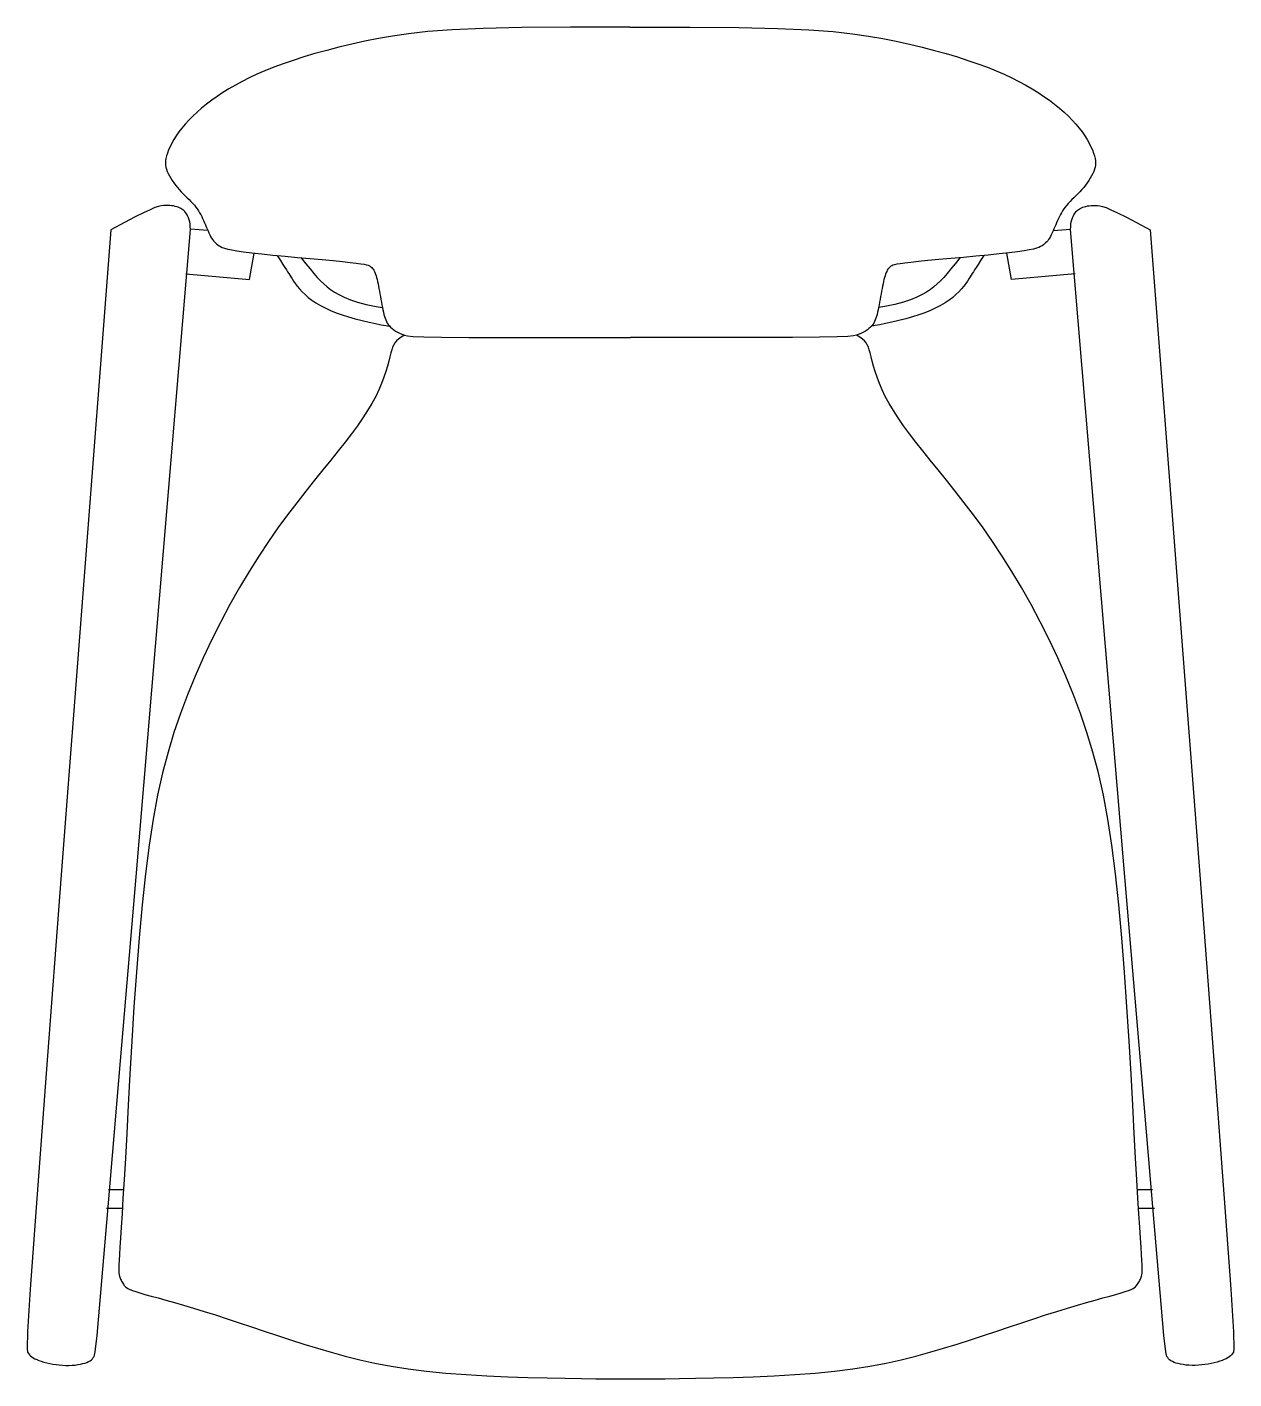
# Model space of a CAD drawing. Header units: millimetres. Extents: x 421 to 3085, y -1408 to 277.
# Drawn here: x 2234.8 to 2289.3, y -1373.6 to -1312.6 of the extents above; entities that cross this region are included whole.
import ezdxf

# ---------------------------------------------------------------- set-up
doc = ezdxf.new("R2010")
doc.units = ezdxf.units.MM

msp = doc.modelspace()

# ---------------------------------------------------------------- linework, layer by layer
at = {"color": 18, "linetype": 'Continuous', "true_color": 0x000000}
for p, q in [((2238.5, -1365.059), (2239.213, -1365.059)), ((2284.898, -1365.059), (2285.611, -1365.059)), ((2238.413, -1365.905), (2239.148, -1365.905)), ((2284.964, -1365.905), (2285.698, -1365.905))]:
    msp.add_line(p, q, dxfattribs=at)
for points in [[(2262.031, -1312.608), (2259.343, -1312.609), (2257.156, -1312.632), (2255.402, -1312.676), (2254.011, -1312.737), (2252.913, -1312.815), (2252.038, -1312.908), (2251.318, -1313.012), (2250.681, -1313.127), (2250.072, -1313.25), (2249.479, -1313.38), (2248.904, -1313.517), (2248.351, -1313.66), (2247.82, -1313.807), (2247.313, -1313.958), (2246.833, -1314.111), (2246.382, -1314.267), (2245.96, -1314.424), (2245.567, -1314.581), (2245.2, -1314.741), (2244.856, -1314.902), (2244.533, -1315.064), (2244.23, -1315.229), (2243.943, -1315.396), (2243.671, -1315.566), (2243.411, -1315.738), (2243.163, -1315.912), (2242.929, -1316.089), (2242.708, -1316.267), (2242.5, -1316.446), (2242.306, -1316.625), (2242.127, -1316.805), (2241.963, -1316.986), (2241.814, -1317.165), (2241.68, -1317.343), (2241.561, -1317.517), (2241.455, -1317.687), (2241.364, -1317.851), (2241.286, -1318.007), (2241.221, -1318.154), (2241.169, -1318.291), (2241.129, -1318.416), (2241.101, -1318.532), (2241.084, -1318.639), (2241.079, -1318.74), (2241.084, -1318.837), (2241.1, -1318.932), (2241.125, -1319.027), (2241.16, -1319.123), (2241.204, -1319.222), (2241.256, -1319.323), (2241.316, -1319.427), (2241.382, -1319.531), (2241.455, -1319.635), (2241.532, -1319.739), (2241.614, -1319.841), (2241.699, -1319.94), (2241.788, -1320.036), (2241.877, -1320.129), (2241.967, -1320.219), (2242.056, -1320.307), (2242.144, -1320.394), (2242.228, -1320.479), (2242.307, -1320.564), (2242.381, -1320.647), (2242.449, -1320.731), (2242.51, -1320.815), (2242.566, -1320.9), (2242.618, -1320.985), (2242.666, -1321.072), (2242.711, -1321.16), (2242.754, -1321.25), (2242.796, -1321.341), (2242.837, -1321.435), (2242.878, -1321.53), (2242.918, -1321.624), (2242.958, -1321.718), (2242.997, -1321.809), (2243.037, -1321.896), (2243.076, -1321.979), (2243.116, -1322.056), (2243.156, -1322.126), (2243.196, -1322.19), (2243.238, -1322.248), (2243.282, -1322.301), (2243.329, -1322.35), (2243.379, -1322.395), (2243.433, -1322.437), (2243.493, -1322.477), (2243.559, -1322.515), (2243.64, -1322.552), (2243.745, -1322.589), (2243.885, -1322.627), (2244.068, -1322.665), (2244.304, -1322.705), (2244.603, -1322.748), (2244.973, -1322.793), (2245.42, -1322.842), (2245.928, -1322.894), (2246.475, -1322.947), (2247.04, -1323), (2247.603, -1323.052), (2248.142, -1323.102), (2248.637, -1323.148), (2249.066, -1323.19), (2249.414, -1323.226), (2249.686, -1323.257), (2249.892, -1323.285), (2250.043, -1323.31), (2250.15, -1323.333), (2250.224, -1323.356), (2250.275, -1323.379), (2250.313, -1323.404), (2250.348, -1323.431), (2250.381, -1323.461), (2250.413, -1323.496), (2250.443, -1323.535), (2250.472, -1323.58), (2250.5, -1323.63), (2250.526, -1323.688), (2250.552, -1323.753), (2250.576, -1323.826), (2250.6, -1323.907), (2250.622, -1323.995), (2250.645, -1324.09), (2250.667, -1324.192), (2250.688, -1324.299), (2250.71, -1324.411), (2250.731, -1324.527), (2250.753, -1324.648), (2250.775, -1324.771), (2250.798, -1324.895), (2250.82, -1325.018), (2250.843, -1325.14), (2250.865, -1325.257), (2250.888, -1325.369), (2250.911, -1325.474), (2250.934, -1325.572), (2250.958, -1325.661), (2250.985, -1325.744), (2251.014, -1325.821), (2251.046, -1325.894), (2251.084, -1325.962), (2251.127, -1326.028), (2251.177, -1326.091), (2251.234, -1326.153), (2251.299, -1326.213), (2251.372, -1326.271), (2251.453, -1326.326), (2251.542, -1326.377), (2251.639, -1326.425), (2251.745, -1326.468), (2251.861, -1326.505), (2252.002, -1326.538), (2252.258, -1326.564), (2252.732, -1326.585), (2253.53, -1326.601), (2254.757, -1326.612), (2256.517, -1326.618), (2258.915, -1326.619), (2262.057, -1326.616)], [(2262.031, -1312.608), (2264.737, -1312.609), (2266.936, -1312.632), (2268.699, -1312.676), (2270.097, -1312.737), (2271.199, -1312.815), (2272.075, -1312.908), (2272.796, -1313.012), (2273.433, -1313.127), (2274.042, -1313.25), (2274.635, -1313.38), (2275.21, -1313.517), (2275.763, -1313.66), (2276.295, -1313.807), (2276.801, -1313.958), (2277.281, -1314.111), (2277.732, -1314.267), (2278.154, -1314.424), (2278.547, -1314.581), (2278.914, -1314.741), (2279.258, -1314.902), (2279.581, -1315.064), (2279.884, -1315.229), (2280.171, -1315.396), (2280.443, -1315.566), (2280.703, -1315.738), (2280.951, -1315.912), (2281.185, -1316.089), (2281.407, -1316.267), (2281.614, -1316.446), (2281.808, -1316.625), (2281.987, -1316.805), (2282.151, -1316.986), (2282.3, -1317.165), (2282.434, -1317.343), (2282.553, -1317.517), (2282.659, -1317.687), (2282.75, -1317.851), (2282.828, -1318.007), (2282.893, -1318.154), (2282.946, -1318.291), (2282.985, -1318.416), (2283.013, -1318.532), (2283.03, -1318.639), (2283.035, -1318.74), (2283.03, -1318.837), (2283.014, -1318.932), (2282.989, -1319.027), (2282.954, -1319.123), (2282.91, -1319.222), (2282.858, -1319.323), (2282.798, -1319.427), (2282.732, -1319.531), (2282.659, -1319.635), (2282.582, -1319.739), (2282.5, -1319.841), (2282.415, -1319.94), (2282.327, -1320.036), (2282.237, -1320.129), (2282.147, -1320.219), (2282.058, -1320.307), (2281.97, -1320.394), (2281.886, -1320.479), (2281.807, -1320.564), (2281.733, -1320.647), (2281.665, -1320.731), (2281.604, -1320.815), (2281.548, -1320.9), (2281.496, -1320.985), (2281.448, -1321.072), (2281.403, -1321.16), (2281.36, -1321.25), (2281.318, -1321.341), (2281.277, -1321.435), (2281.237, -1321.53), (2281.196, -1321.624), (2281.156, -1321.718), (2281.117, -1321.809), (2281.077, -1321.896), (2281.038, -1321.979), (2280.998, -1322.056), (2280.959, -1322.126), (2280.918, -1322.19), (2280.876, -1322.248), (2280.832, -1322.301), (2280.785, -1322.35), (2280.735, -1322.395), (2280.681, -1322.437), (2280.622, -1322.477), (2280.555, -1322.515), (2280.474, -1322.552), (2280.369, -1322.589), (2280.229, -1322.627), (2280.046, -1322.665), (2279.81, -1322.705), (2279.512, -1322.748), (2279.141, -1322.793), (2278.694, -1322.842), (2278.186, -1322.894), (2277.639, -1322.947), (2277.074, -1323), (2276.511, -1323.052), (2275.972, -1323.102), (2275.477, -1323.148), (2275.048, -1323.19), (2274.7, -1323.226), (2274.429, -1323.257), (2274.222, -1323.285), (2274.071, -1323.31), (2273.964, -1323.333), (2273.89, -1323.356), (2273.839, -1323.379), (2273.801, -1323.404), (2273.766, -1323.431), (2273.733, -1323.461), (2273.701, -1323.496), (2273.671, -1323.535), (2273.642, -1323.58), (2273.614, -1323.63), (2273.588, -1323.688), (2273.562, -1323.753), (2273.538, -1323.826), (2273.514, -1323.907), (2273.492, -1323.995), (2273.469, -1324.09), (2273.447, -1324.192), (2273.426, -1324.299), (2273.404, -1324.411), (2273.383, -1324.527), (2273.361, -1324.648), (2273.339, -1324.771), (2273.316, -1324.895), (2273.294, -1325.018), (2273.271, -1325.14), (2273.249, -1325.257), (2273.226, -1325.369), (2273.203, -1325.474), (2273.18, -1325.572), (2273.156, -1325.661), (2273.13, -1325.744), (2273.101, -1325.821), (2273.068, -1325.894), (2273.03, -1325.962), (2272.987, -1326.028), (2272.937, -1326.091), (2272.88, -1326.153), (2272.815, -1326.213), (2272.742, -1326.271), (2272.662, -1326.326), (2272.572, -1326.377), (2272.475, -1326.425), (2272.369, -1326.468), (2272.254, -1326.505), (2272.112, -1326.538), (2271.856, -1326.564), (2271.382, -1326.585), (2270.584, -1326.601), (2269.357, -1326.612), (2267.597, -1326.618), (2265.199, -1326.619), (2262.057, -1326.616)], [(2242.201, -1321.74), (2242.198, -1321.61), (2242.187, -1321.495), (2242.17, -1321.392), (2242.147, -1321.301), (2242.12, -1321.221), (2242.088, -1321.149), (2242.055, -1321.086), (2242.019, -1321.029), (2241.984, -1320.978), (2241.946, -1320.933), (2241.907, -1320.892), (2241.866, -1320.855), (2241.821, -1320.822), (2241.771, -1320.793), (2241.717, -1320.766), (2241.657, -1320.742), (2241.591, -1320.719), (2241.519, -1320.699), (2241.441, -1320.682), (2241.359, -1320.668), (2241.271, -1320.659), (2241.18, -1320.653), (2241.085, -1320.653), (2240.987, -1320.659), (2240.884, -1320.673), (2240.76, -1320.702), (2240.599, -1320.757), (2240.382, -1320.848), (2240.093, -1320.984), (2239.713, -1321.176), (2239.226, -1321.433), (2238.613, -1321.764)], [(2281.911, -1321.74), (2281.914, -1321.61), (2281.925, -1321.495), (2281.942, -1321.392), (2281.965, -1321.301), (2281.992, -1321.221), (2282.024, -1321.149), (2282.057, -1321.086), (2282.093, -1321.029), (2282.128, -1320.978), (2282.166, -1320.933), (2282.205, -1320.892), (2282.246, -1320.855), (2282.291, -1320.822), (2282.341, -1320.793), (2282.395, -1320.766), (2282.455, -1320.742), (2282.521, -1320.719), (2282.593, -1320.699), (2282.671, -1320.682), (2282.753, -1320.668), (2282.841, -1320.659), (2282.932, -1320.653), (2283.027, -1320.653), (2283.125, -1320.659), (2283.228, -1320.673), (2283.352, -1320.702), (2283.513, -1320.757), (2283.73, -1320.848), (2284.019, -1320.984), (2284.399, -1321.176), (2284.886, -1321.433), (2285.499, -1321.764)], [(2238.613, -1321.764), (2237.329, -1338.363), (2236.369, -1350.855), (2235.688, -1359.828), (2235.239, -1365.867), (2234.977, -1369.557), (2234.857, -1371.485), (2234.832, -1372.237), (2234.858, -1372.398), (2234.895, -1372.456), (2234.939, -1372.51), (2234.988, -1372.56), (2235.045, -1372.607), (2235.11, -1372.651), (2235.185, -1372.692), (2235.27, -1372.732), (2235.366, -1372.77), (2235.474, -1372.807), (2235.593, -1372.842), (2235.721, -1372.876), (2235.856, -1372.906), (2235.996, -1372.933), (2236.141, -1372.956), (2236.287, -1372.974), (2236.434, -1372.986), (2236.58, -1372.992), (2236.723, -1372.992), (2236.863, -1372.987), (2236.997, -1372.976), (2237.124, -1372.96), (2237.243, -1372.94), (2237.352, -1372.915), (2237.451, -1372.887), (2237.537, -1372.855), (2237.612, -1372.819), (2237.677, -1372.78), (2237.733, -1372.737), (2237.78, -1372.692), (2237.82, -1372.644), (2237.853, -1372.592), (2237.881, -1372.539), (2237.913, -1372.384), (2237.99, -1371.638), (2238.163, -1369.711), (2238.481, -1366.014), (2238.994, -1359.957), (2239.751, -1350.952), (2240.804, -1338.409), (2242.201, -1321.74)], [(2242.988, -1321.788), (2242.199, -1321.72)], [(2281.126, -1321.787), (2281.912, -1321.72)], [(2285.499, -1321.764), (2286.783, -1338.363), (2287.743, -1350.855), (2288.424, -1359.828), (2288.873, -1365.867), (2289.135, -1369.557), (2289.255, -1371.485), (2289.28, -1372.237), (2289.254, -1372.398), (2289.217, -1372.456), (2289.173, -1372.51), (2289.124, -1372.56), (2289.067, -1372.607), (2289.002, -1372.651), (2288.927, -1372.692), (2288.842, -1372.732), (2288.746, -1372.77), (2288.638, -1372.807), (2288.519, -1372.842), (2288.391, -1372.876), (2288.256, -1372.906), (2288.116, -1372.933), (2287.971, -1372.956), (2287.825, -1372.974), (2287.678, -1372.986), (2287.532, -1372.992), (2287.389, -1372.992), (2287.249, -1372.987), (2287.115, -1372.976), (2286.988, -1372.96), (2286.869, -1372.94), (2286.76, -1372.915), (2286.661, -1372.887), (2286.575, -1372.855), (2286.5, -1372.819), (2286.435, -1372.78), (2286.379, -1372.737), (2286.332, -1372.692), (2286.292, -1372.644), (2286.259, -1372.592), (2286.231, -1372.539), (2286.199, -1372.384), (2286.122, -1371.638), (2285.949, -1369.711), (2285.631, -1366.014), (2285.118, -1359.957), (2284.361, -1350.952), (2283.308, -1338.409), (2281.911, -1321.74)], [(2241.997, -1323.749), (2244.866, -1323.996), (2245.075, -1322.804)], [(2246.116, -1322.912), (2246.259, -1323.137), (2246.372, -1323.315), (2246.46, -1323.454), (2246.53, -1323.564), (2246.586, -1323.652), (2246.635, -1323.729), (2246.681, -1323.801), (2246.73, -1323.879), (2246.788, -1323.969), (2246.855, -1324.07), (2246.933, -1324.181), (2247.022, -1324.299), (2247.125, -1324.423), (2247.241, -1324.549), (2247.373, -1324.678), (2247.521, -1324.805), (2247.685, -1324.93), (2247.867, -1325.051), (2248.067, -1325.169), (2248.284, -1325.282), (2248.519, -1325.391), (2248.772, -1325.495), (2249.044, -1325.594), (2249.335, -1325.687), (2249.642, -1325.773), (2249.955, -1325.853), (2250.262, -1325.924), (2250.55, -1325.986), (2250.805, -1326.038), (2251.017, -1326.078), (2251.17, -1326.107), (2251.195, -1326.111)], [(2247.184, -1323.013), (2247.406, -1323.288), (2247.599, -1323.524), (2247.77, -1323.727), (2247.926, -1323.903), (2248.073, -1324.057), (2248.217, -1324.195), (2248.365, -1324.322), (2248.525, -1324.443), (2248.702, -1324.563), (2248.905, -1324.682), (2249.141, -1324.799), (2249.419, -1324.912), (2249.745, -1325.021), (2250.129, -1325.123), (2250.579, -1325.218), (2250.867, -1325.266)], [(2277.996, -1322.912), (2277.853, -1323.137), (2277.74, -1323.315), (2277.652, -1323.454), (2277.582, -1323.564), (2277.526, -1323.652), (2277.477, -1323.729), (2277.431, -1323.801), (2277.382, -1323.879), (2277.324, -1323.969), (2277.257, -1324.07), (2277.179, -1324.181), (2277.09, -1324.299), (2276.987, -1324.423), (2276.87, -1324.549), (2276.739, -1324.678), (2276.591, -1324.805), (2276.427, -1324.93), (2276.245, -1325.051), (2276.045, -1325.169), (2275.828, -1325.282), (2275.593, -1325.391), (2275.34, -1325.495), (2275.068, -1325.594), (2274.777, -1325.687), (2274.47, -1325.773), (2274.157, -1325.853), (2273.85, -1325.924), (2273.562, -1325.986), (2273.306, -1326.038), (2273.095, -1326.078), (2272.942, -1326.107), (2272.919, -1326.111)], [(2276.928, -1323.013), (2276.706, -1323.288), (2276.513, -1323.524), (2276.341, -1323.727), (2276.186, -1323.903), (2276.039, -1324.057), (2275.895, -1324.195), (2275.747, -1324.322), (2275.587, -1324.443), (2275.41, -1324.563), (2275.207, -1324.682), (2274.971, -1324.799), (2274.693, -1324.912), (2274.367, -1325.021), (2273.983, -1325.123), (2273.533, -1325.218), (2273.247, -1325.265)], [(2282.114, -1323.749), (2279.245, -1323.996), (2279.037, -1322.805)], [(2251.861, -1326.505), (2251.713, -1326.599), (2251.596, -1326.684), (2251.503, -1326.765), (2251.43, -1326.85), (2251.372, -1326.941), (2251.324, -1327.046), (2251.283, -1327.168), (2251.242, -1327.313), (2251.198, -1327.486), (2251.147, -1327.684), (2251.088, -1327.906), (2251.016, -1328.148), (2250.93, -1328.41), (2250.827, -1328.687), (2250.705, -1328.978), (2250.56, -1329.28), (2250.391, -1329.591), (2250.196, -1329.913), (2249.978, -1330.246), (2249.736, -1330.594), (2249.47, -1330.956), (2249.18, -1331.336), (2248.868, -1331.734), (2248.533, -1332.152), (2248.176, -1332.593), (2247.799, -1333.057), (2247.405, -1333.548), (2246.998, -1334.068), (2246.579, -1334.618), (2246.152, -1335.201), (2245.718, -1335.819), (2245.282, -1336.475), (2244.846, -1337.169), (2244.413, -1337.898), (2243.987, -1338.656), (2243.571, -1339.441), (2243.167, -1340.245), (2242.781, -1341.065), (2242.414, -1341.896), (2242.071, -1342.733), (2241.753, -1343.575), (2241.461, -1344.434), (2241.193, -1345.325), (2240.948, -1346.264), (2240.725, -1347.266), (2240.521, -1348.347), (2240.337, -1349.523), (2240.171, -1350.809), (2240.021, -1352.212), (2239.886, -1353.704), (2239.765, -1355.251), (2239.657, -1356.815), (2239.561, -1358.36), (2239.475, -1359.851), (2239.398, -1361.253), (2239.329, -1362.528), (2239.267, -1363.648), (2239.211, -1364.619), (2239.161, -1365.453), (2239.118, -1366.161), (2239.08, -1366.756), (2239.049, -1367.251), (2239.023, -1367.657), (2239.003, -1367.987), (2238.988, -1368.252), (2238.979, -1368.462), (2238.974, -1368.624), (2238.974, -1368.747), (2238.978, -1368.838), (2238.986, -1368.906), (2238.998, -1368.96), (2239.012, -1369.006), (2239.03, -1369.053), (2239.05, -1369.1), (2239.072, -1369.147), (2239.096, -1369.194), (2239.122, -1369.24), (2239.149, -1369.286), (2239.177, -1369.329), (2239.206, -1369.37), (2239.236, -1369.409), (2239.272, -1369.446), (2239.319, -1369.483), (2239.383, -1369.522), (2239.47, -1369.563), (2239.585, -1369.609), (2239.734, -1369.661), (2239.921, -1369.72), (2240.153, -1369.787), (2240.427, -1369.864), (2240.741, -1369.951), (2241.092, -1370.048), (2241.478, -1370.157), (2241.898, -1370.277), (2242.347, -1370.41), (2242.824, -1370.557), (2243.327, -1370.717), (2243.853, -1370.888), (2244.398, -1371.069), (2244.96, -1371.256), (2245.536, -1371.449), (2246.124, -1371.643), (2246.721, -1371.838), (2247.323, -1372.03), (2247.93, -1372.218), (2248.547, -1372.399), (2249.181, -1372.572), (2249.839, -1372.735), (2250.528, -1372.886), (2251.255, -1373.023), (2252.026, -1373.145), (2252.85, -1373.25), (2253.728, -1373.337), (2254.645, -1373.407), (2255.58, -1373.461), (2256.515, -1373.504), (2257.429, -1373.535), (2258.303, -1373.558), (2259.116, -1373.574), (2259.848, -1373.585), (2260.488, -1373.594), (2261.052, -1373.6), (2261.566, -1373.604), (2262.056, -1373.605), (2262.545, -1373.604), (2263.059, -1373.6), (2263.623, -1373.594), (2264.263, -1373.585), (2264.995, -1373.574), (2265.808, -1373.558), (2266.682, -1373.535), (2267.596, -1373.504), (2268.531, -1373.461), (2269.467, -1373.407), (2270.383, -1373.337), (2271.261, -1373.25), (2272.085, -1373.145), (2272.856, -1373.023), (2273.583, -1372.886), (2274.272, -1372.735), (2274.93, -1372.572), (2275.564, -1372.399), (2276.181, -1372.218), (2276.788, -1372.03), (2277.39, -1371.838), (2277.987, -1371.643), (2278.575, -1371.449), (2279.151, -1371.256), (2279.713, -1371.069), (2280.259, -1370.888), (2280.784, -1370.717), (2281.287, -1370.557), (2281.764, -1370.41), (2282.214, -1370.277), (2282.633, -1370.157), (2283.019, -1370.048), (2283.371, -1369.951), (2283.684, -1369.864), (2283.958, -1369.787), (2284.19, -1369.72), (2284.378, -1369.661), (2284.526, -1369.609), (2284.641, -1369.563), (2284.728, -1369.522), (2284.792, -1369.483), (2284.839, -1369.446), (2284.875, -1369.409), (2284.905, -1369.37), (2284.934, -1369.329), (2284.962, -1369.286), (2284.989, -1369.24), (2285.015, -1369.194), (2285.039, -1369.147), (2285.061, -1369.1), (2285.081, -1369.053), (2285.099, -1369.006), (2285.114, -1368.96), (2285.125, -1368.906), (2285.133, -1368.838), (2285.137, -1368.747), (2285.137, -1368.624), (2285.132, -1368.462), (2285.123, -1368.252), (2285.108, -1367.987), (2285.088, -1367.657), (2285.062, -1367.251), (2285.031, -1366.756), (2284.993, -1366.161), (2284.95, -1365.453), (2284.9, -1364.619), (2284.845, -1363.648), (2284.782, -1362.528), (2284.713, -1361.253), (2284.636, -1359.851), (2284.55, -1358.36), (2284.454, -1356.815), (2284.346, -1355.251), (2284.225, -1353.704), (2284.09, -1352.212), (2283.94, -1350.809), (2283.774, -1349.523), (2283.59, -1348.347), (2283.387, -1347.266), (2283.163, -1346.264), (2282.918, -1345.325), (2282.65, -1344.434), (2282.358, -1343.575), (2282.04, -1342.733), (2281.697, -1341.896), (2281.33, -1341.065), (2280.944, -1340.245), (2280.541, -1339.441), (2280.124, -1338.656), (2279.698, -1337.898), (2279.265, -1337.169), (2278.829, -1336.475), (2278.393, -1335.819), (2277.96, -1335.201), (2277.532, -1334.618), (2277.113, -1334.068), (2276.706, -1333.548), (2276.312, -1333.057), (2275.935, -1332.593), (2275.578, -1332.152), (2275.243, -1331.734), (2274.931, -1331.336), (2274.641, -1330.956), (2274.375, -1330.594), (2274.133, -1330.246), (2273.915, -1329.913), (2273.721, -1329.591), (2273.551, -1329.28), (2273.406, -1328.978), (2273.284, -1328.687), (2273.181, -1328.41), (2273.095, -1328.148), (2273.023, -1327.906), (2272.964, -1327.684), (2272.913, -1327.486), (2272.869, -1327.313), (2272.828, -1327.168), (2272.787, -1327.046), (2272.739, -1326.941), (2272.682, -1326.85), (2272.609, -1326.765), (2272.516, -1326.684), (2272.398, -1326.599), (2272.251, -1326.505)]]:
    msp.add_lwpolyline(points, dxfattribs=at)

doc.saveas('drawing.dxf')
